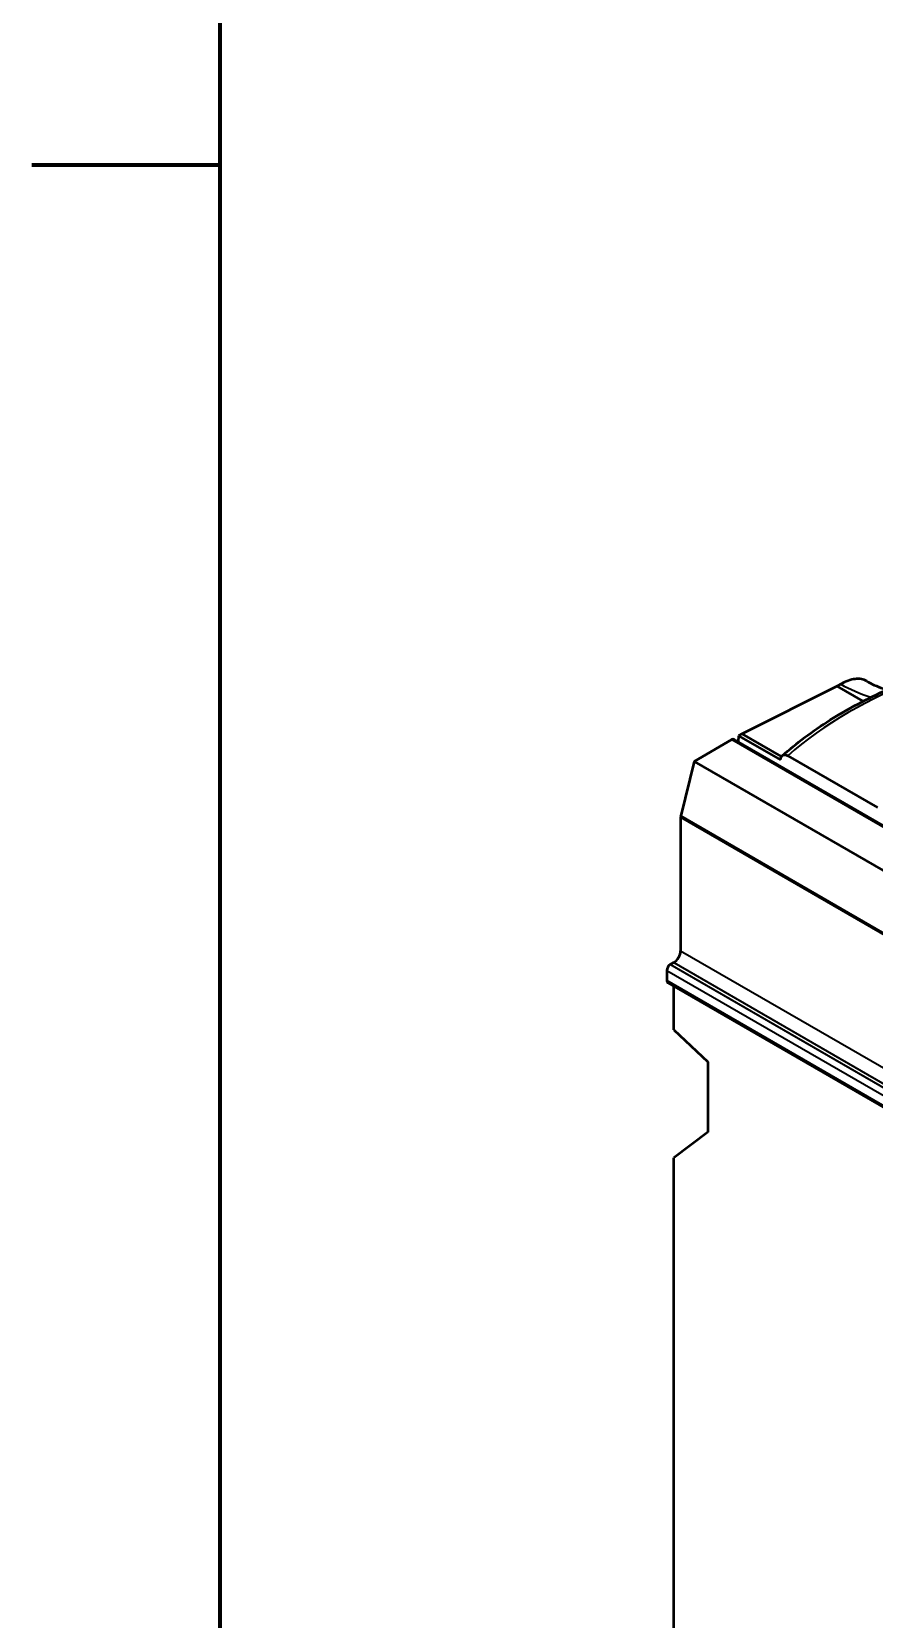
# Model space of a CAD drawing. Header units: millimetres. Extents: x 0 to 1485, y 0 to 1050.
# Drawn here: x 15.3 to 58.9, y 274.8 to 356.9 of the extents above; entities that cross this region are included whole.
import ezdxf

# ---------------------------------------------------------------- set-up
doc = ezdxf.new("R2010")
doc.units = ezdxf.units.MM
doc.header["$LTSCALE"] = 2.5
for name, color, linetype, lineweight in [('Rahmen (ISO)', 7, 'Continuous', 70), ('Sichtbar (ISO)', 7, 'Continuous', 50), ('Sichtbar schmal (ISO)', 7, 'Continuous', 35)]:
    doc.layers.add(name, color=color, linetype=linetype, lineweight=lineweight)

# ---------------------------------------------------------------- blocks, each defined once
blk = doc.blocks.new('Ränder Standardrahmen')
at = {"layer": 'Rahmen (ISO)'}
blk.add_line((10, 140), (6.1, 140), dxfattribs=at)
at = {"layer": 'Rahmen (ISO)', "flags": 128}
blk.add_lwpolyline([(10, 10), (10, 410), (584, 410), (584, 10), (10, 10)], dxfattribs=at)

msp = doc.modelspace()

# ---------------------------------------------------------------- linework, layer by layer
at = {"layer": 'Sichtbar (ISO)'}
for p, q in [((56.955, 323.04), (52.024, 320.579)), ((57.14, 323.146), (56.955, 323.04)), ((58.3, 322.263), (56.955, 323.04)), ((51.847, 320.477), (51.819, 320.17)), ((52.024, 320.579), (51.847, 320.477)), ((51.847, 320.477), (54.013, 319.227)), ((54.064, 319.401), (52.024, 320.579)), ((51.494, 320.273), (49.549, 319.15)), ((405.172, 116.161), (51.619, 320.286)), ((49.549, 319.15), (48.851, 316.329)), ((49.549, 319.15), (403.102, 115.026)), ((54.013, 319.227), (54.017, 319.262)), ((54.39, 319.439), (59.036, 316.756)), ((48.842, 316.26), (48.842, 309.353)), ((48.135, 308.332), (48.135, 307.804)), ((48.488, 308.74), (48.312, 308.638)), ((48.187, 307.69), (403.051, 102.809)), ((48.488, 305.26), (48.488, 307.515)), ((48.488, 305.26), (50.256, 303.608)), ((50.256, 303.608), (50.256, 299.972)), ((50.256, 299.972), (48.488, 298.635)), ((48.488, 255.26), (48.488, 298.635))]:
    msp.add_line(p, q, dxfattribs=at)
for centre, major_axis, start_param, end_param in [((51.494, 320.069), (0.125, 0.217), 0, 0.785398), ((49.019, 316.362), (-0.125, -0.217), 5.176037, 5.497787), ((48.488, 309.148), (-0.25, -0.433), 0.785398, 2.356194), ((48.312, 308.434), (-0.125, -0.217), 3.926991, 5.497787), ((48.312, 307.906), (-0.125, -0.217), 5.497787, 6.283185)]:
    msp.add_ellipse(centre, major_axis=major_axis, ratio=0.57735, start_param=start_param, end_param=end_param, dxfattribs=at)
for points, knots in [([(54.098, 319.44), (54.47, 319.769), (54.865, 320.088), (55.697, 320.706), (56.134, 321.004), (57.048, 321.578), (57.525, 321.853), (58.516, 322.38), (59.029, 322.632), (60.089, 323.109), (60.635, 323.335), (61.197, 323.547)], [2.9348408, 2.9348408, 2.9348408, 2.9348408, 3.0173285, 3.0173285, 3.0998163, 3.0998163, 3.1823041, 3.1823041, 3.2647919, 3.2647919, 3.3472796, 3.3472796, 3.3472796, 3.3472796]), ([(58.495, 323.294), (58.492, 323.296), (58.488, 323.298), (58.404, 323.347), (58.308, 323.383), (58.098, 323.421), (57.984, 323.422), (57.767, 323.397), (57.644, 323.369), (57.39, 323.278), (57.26, 323.215), (57.14, 323.146)], [2.0345926, 2.0345926, 2.0345926, 2.0345926, 2.0388681, 2.0388681, 2.1407298, 2.1407298, 2.2425916, 2.2425916, 2.3443287, 2.3443287, 2.4460659, 2.4460659, 2.4460659, 2.4460659]), ([(58.495, 323.294), (58.605, 323.229), (58.731, 323.162), (59.012, 323.033), (59.165, 322.971), (59.391, 322.891), (59.453, 322.871), (59.516, 322.851)], [4.6979179, 4.6979179, 4.6979179, 4.6979179, 4.824411, 4.824411, 4.950904, 4.950904, 4.9967747, 4.9967747, 4.9967747, 4.9967747]), ([(54.017, 319.262), (54.021, 319.303), (54.032, 319.342), (54.065, 319.409), (54.097, 319.444), (54.162, 319.481), (54.208, 319.49), (54.292, 319.483), (54.345, 319.465), (54.39, 319.439)], [0.0084407, 0.0084407, 0.0084407, 0.0084407, 0.0368149, 0.0368149, 0.0738001, 0.0738001, 0.1112521, 0.1112521, 0.1493245, 0.1493245, 0.1493245, 0.1493245])]:
    msp.add_open_spline(points, degree=3, knots=knots, dxfattribs=at)
at = {"layer": 'Sichtbar schmal (ISO)'}
for p, q in [((51.494, 320.273), (405.047, 116.149)), ((48.842, 316.26), (402.395, 112.135)), ((402.404, 112.205), (48.851, 316.329)), ((48.842, 309.353), (402.395, 105.228)), ((48.135, 308.332), (401.688, 104.208)), ((401.865, 104.514), (48.312, 308.638)), ((48.488, 308.74), (402.042, 104.616)), ((401.688, 103.68), (48.135, 307.804))]:
    msp.add_line(p, q, dxfattribs=at)
for centre, major_axis, start_param, end_param in [((74.516, 311.899), (23.992, 0), 2.150508, 2.565972), ((61.923, 325.887), (6.739, 0), 3.923102, 4.214596)]:
    msp.add_ellipse(centre, major_axis=major_axis, ratio=0.57735, start_param=start_param, end_param=end_param, dxfattribs=at)

# ---------------------------------------------------------------- block references
at = {"xscale": 2.5, "yscale": 2.5, "zscale": 2.5}
msp.add_blockref('Ränder Standardrahmen', (0, 0), dxfattribs=at)

doc.saveas('drawing.dxf')
